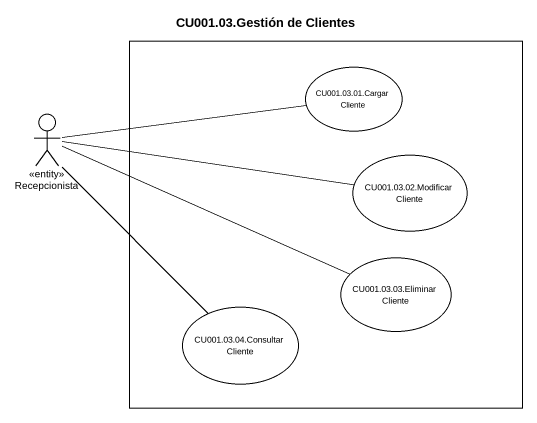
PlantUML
@startuml
title CU001.03.Gestión de Clientes
rectangle " " as rectangle1 {
  usecase "CU001.03.01.Cargar Cliente" as CU001_03_01_Cargar_Cliente
  usecase "CU001.03.02.Modificar Cliente" as CU001_03_02_Modificar
  usecase "CU001.03.03.Eliminar Cliente" as CU001_03_03_Eliminar_Cliente
  usecase "CU001.03.04.Consultar Cliente" as CU001_03_04_Consultar
}
actor Recepcionista <<entity>>
Recepcionista -right- CU001_03_01_Cargar_Cliente
Recepcionista -right- CU001_03_02_Modificar
Recepcionista -right- CU001_03_03_Eliminar_Cliente
Recepcionista -- CU001_03_04_Consultar
@enduml
